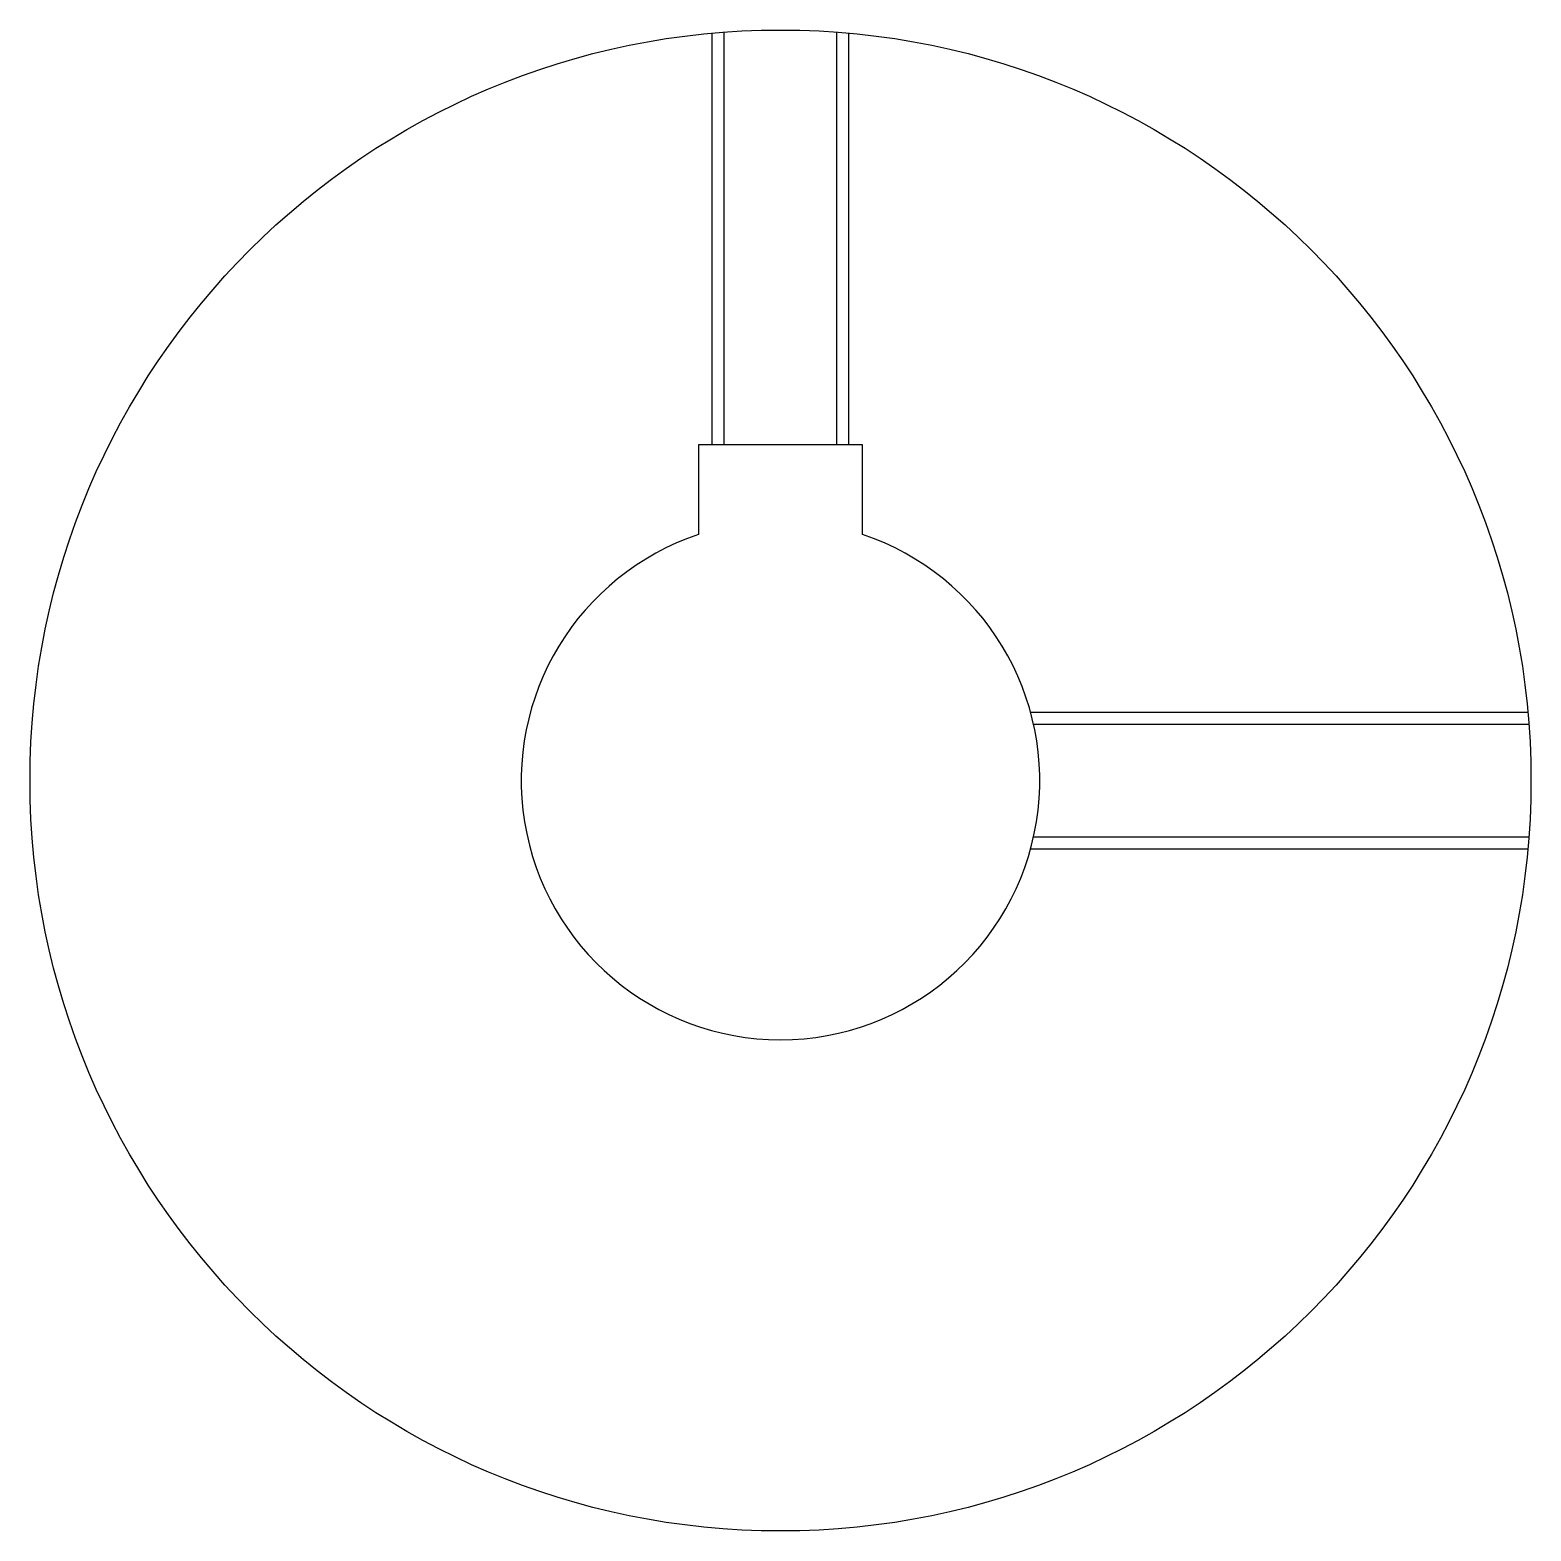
# Model space of a CAD drawing. Header units: metres. Extents: x 162 to 410, y 128 to 198.
# Drawn here: x 355 to 410, y 135.5 to 190.5 of the extents above.
import ezdxf

# ---------------------------------------------------------------- set-up
doc = ezdxf.new("R2010")
doc.units = ezdxf.units.M

msp = doc.modelspace()

# ---------------------------------------------------------------- linework, layer by layer
at = {"color": 4}
for points in [[(380, 175.300003), (380, 190.386124)], [(380.434998, 175.300003), (380.434998, 190.422363)], [(384.565002, 175.300003), (384.565002, 190.422363)], [(385, 175.300003), (385, 190.386124)], [(385.5, 172.013885), (385.5, 175.300003), (379.5, 175.300003), (379.5, 172.013885)], [(391.665161, 165.5), (409.886108, 165.5)], [(391.772858, 165.065002), (409.922363, 165.065002)], [(391.772858, 160.934998), (409.922363, 160.934998)], [(391.665161, 160.5), (409.886108, 160.5)]]:
    msp.add_lwpolyline(points, dxfattribs=at)
msp.add_circle((382.5, 163), 27.5, dxfattribs=at)
msp.add_arc((382.5, 163), 9.5, 108.4084803, 71.5915197, dxfattribs=at)

doc.saveas('drawing.dxf')
